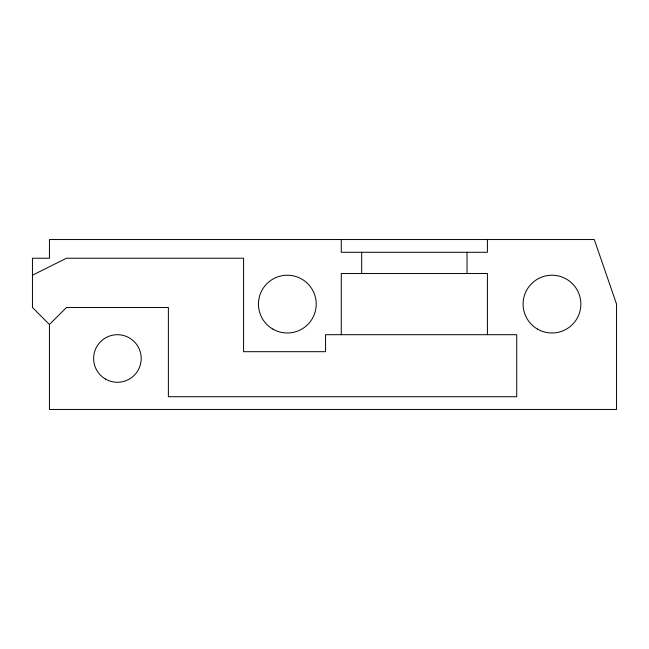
<?xml version="1.0" encoding="UTF-8"?>
<svg xmlns="http://www.w3.org/2000/svg" width="649" height="649" viewBox="0 0 649 649"><rect width="100%" height="100%" fill="white"/><g stroke="black" fill="none" stroke-linecap="round" stroke-linejoin="round"><path stroke-width="0.97" d="M49.446 324.5L32.45 307.504L32.45 258.229L49.446 258.229L49.446 239.538L594.281 239.538L616.55 304.113L616.55 409.462L49.446 409.462L49.446 324.5L66.433 307.504L168.383 307.504L168.383 396.717L516.726 396.717L516.726 334.697L325.563 334.697L325.563 351.685L243.578 351.685L243.578 258.229L66.433 258.229L32.45 275.225M487.407 239.538L487.407 252.283L341.277 252.283L341.277 239.538M487.407 334.697L487.407 273.521L341.277 273.521L341.277 334.697M467.02 252.283L467.02 273.521M361.671 252.283L361.671 273.521M272.888 329.124A28.889 28.889 0 0 0 316.217 304.113A28.889 28.889 0 0 0 272.888 279.094A28.889 28.889 0 0 0 272.888 329.124M105.519 379.089A23.786 23.786 0 0 0 141.198 358.483A23.786 23.786 0 0 0 105.519 337.886A23.786 23.786 0 0 0 105.519 379.089M537.534 329.124A28.889 28.889 0 0 0 580.863 304.113A28.889 28.889 0 0 0 537.534 279.094A28.889 28.889 0 0 0 537.534 329.124"/></g></svg>
